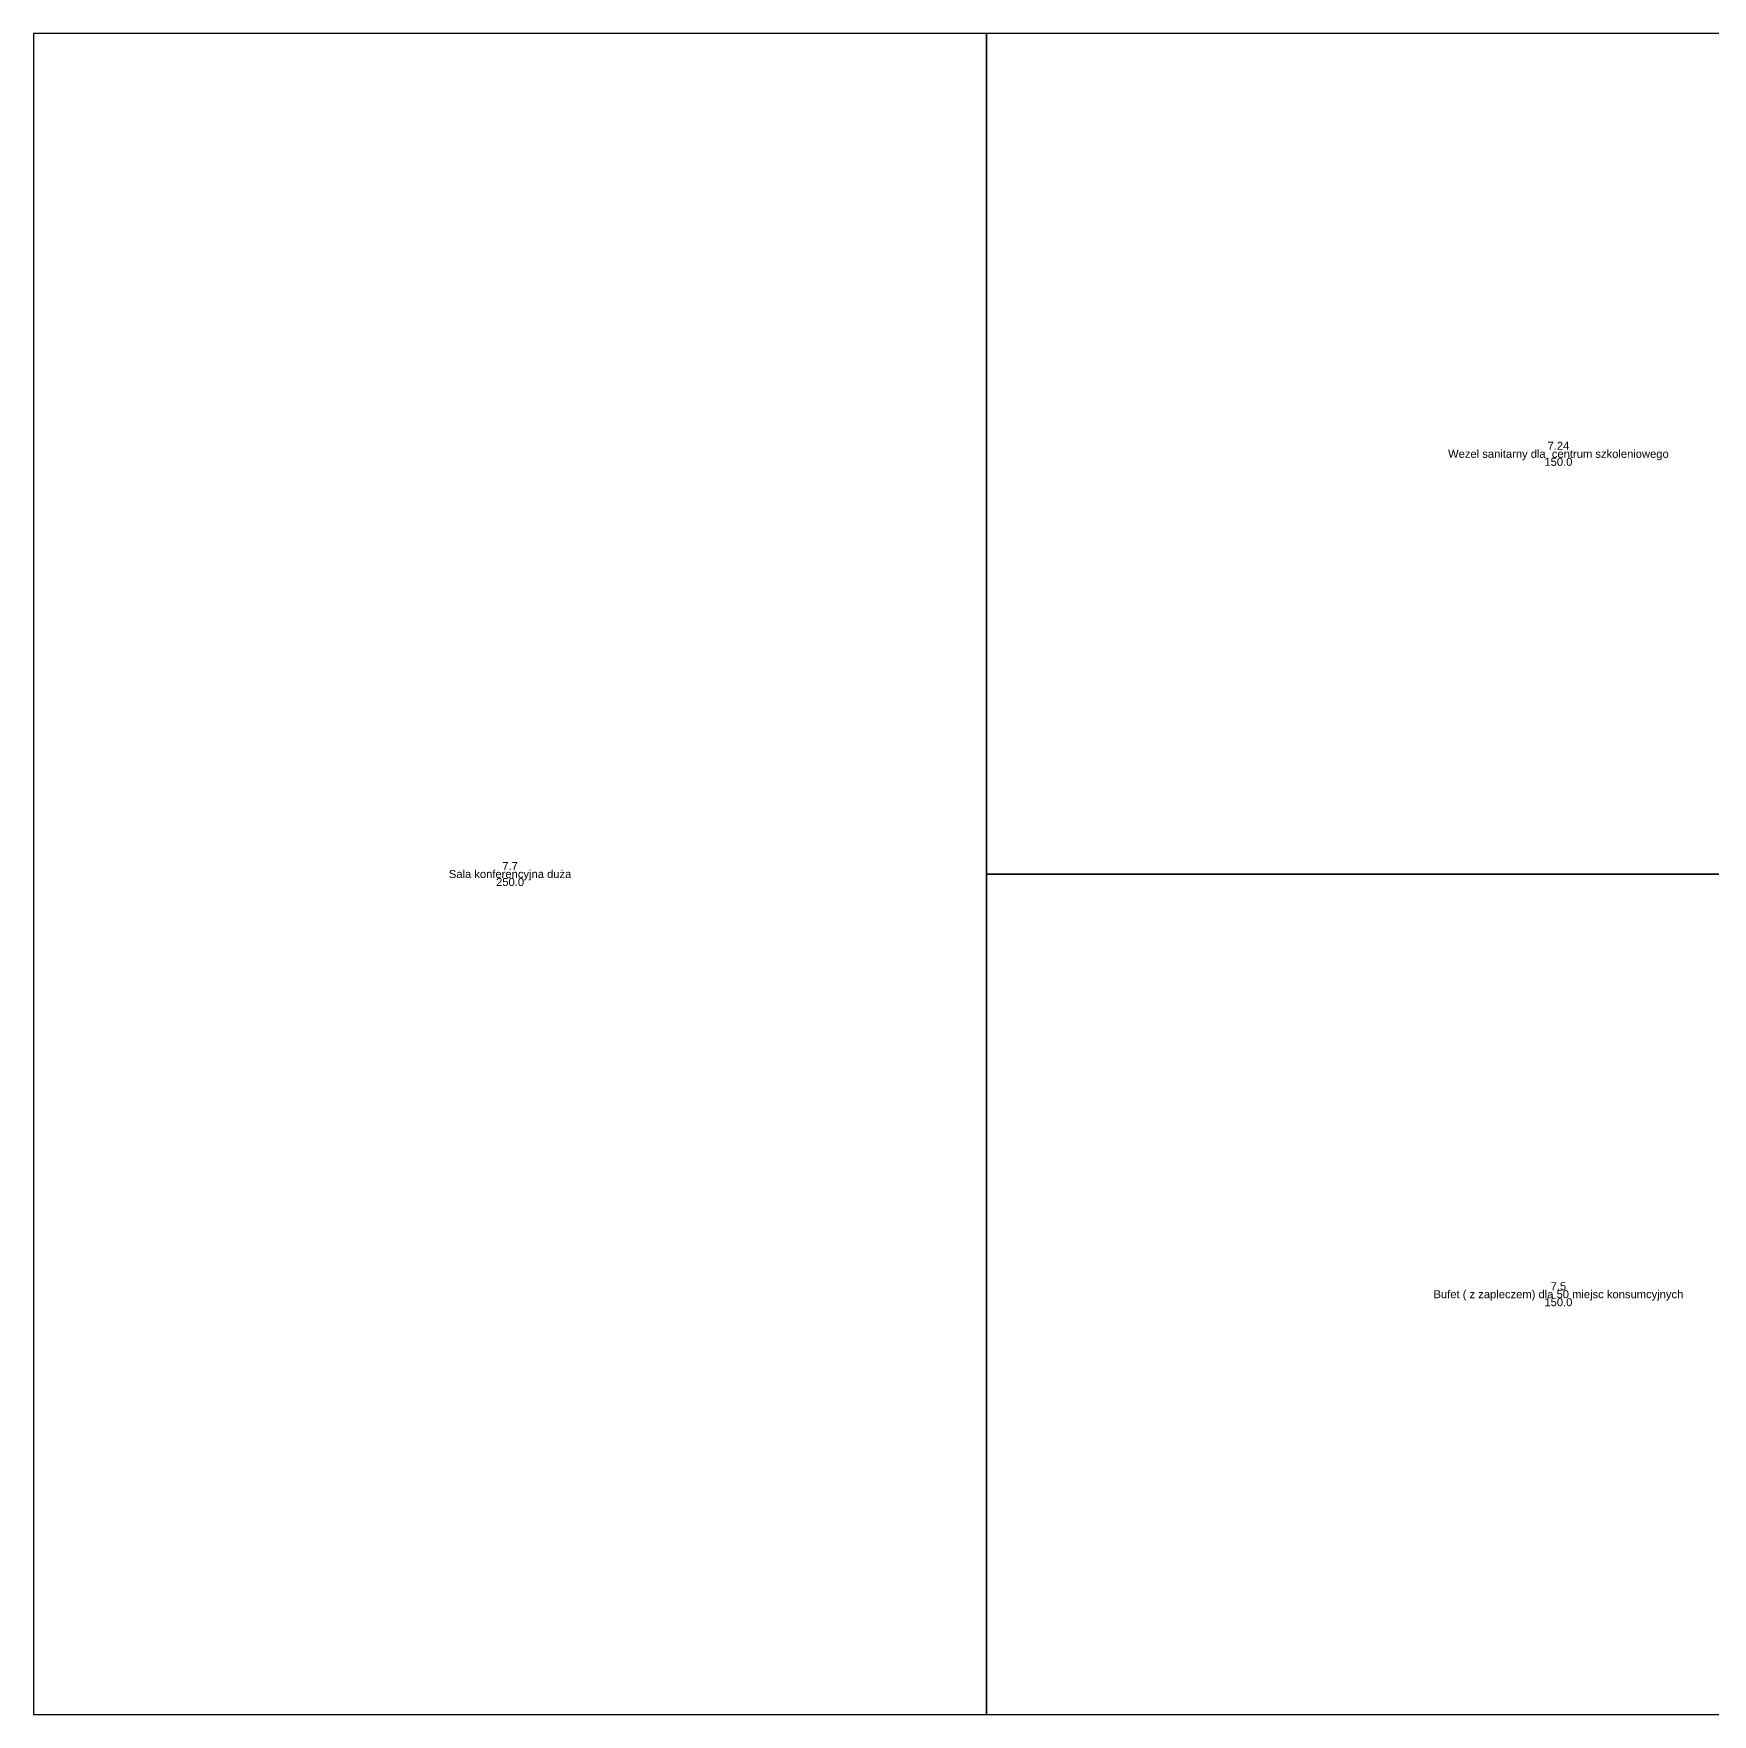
# Model space of a CAD drawing. Extents: x 0 to 217, y 0 to 21.
# Drawn here: x 0 to 20.97, y 0 to 21 of the extents above; entities that cross this region are included whole.
import ezdxf
from ezdxf.enums import TextEntityAlignment as Align

# ---------------------------------------------------------------- set-up
doc = ezdxf.new("R2010")
doc.units = 0
for name, color, linetype in [('PODWYDZIALY', 3, 'CONTINUOUS'), ('POMIESZCZENIA', 16, 'CONTINUOUS'), ('WYDZIALY', 2, 'CONTINUOUS')]:
    doc.layers.add(name, color=color, linetype=linetype)
doc.styles.get("Standard").update_dxf_attribs({"font": 'arial.ttf'})

# ---------------------------------------------------------------- blocks, each defined once
blk = doc.blocks.new('Area0')
at = {"color": 0}
blk.add_polyline3d([(0, 0, 0), (68.048, 0, 0), (68.048, 21, 0), (0, 21, 0), (0, 0, 0)], dxfattribs=at)
blk = doc.blocks.new('Area7')
at = {"color": 0}
blk.add_polyline3d([(0, 0, 0), (68.048, 0, 0), (68.048, 21, 0), (0, 21, 0), (0, 0, 0)], dxfattribs=at)
blk = doc.blocks.new('Area8')
at = {"color": 0}
blk.add_polyline3d([(0, 0, 0), (11.905, 0, 0), (11.905, 21, 0), (0, 21, 0), (0, 0, 0)], dxfattribs=at)
blk = doc.blocks.new('Area9')
at = {"color": 0}
blk.add_polyline3d([(0, 0, 0), (14.286, 0, 0), (14.286, 10.5, 0), (0, 10.5, 0), (0, 0, 0)], dxfattribs=at)
blk = doc.blocks.new('Area10')
at = {"color": 0}
blk.add_polyline3d([(0, 0, 0), (14.286, 0, 0), (14.286, 10.5, 0), (0, 10.5, 0), (0, 0, 0)], dxfattribs=at)

msp = doc.modelspace()

# ---------------------------------------------------------------- block references
at = {"layer": 'PODWYDZIALY', "color": 10}
msp.add_blockref('Area7', (0, 0), dxfattribs=at)
at = {"layer": 'POMIESZCZENIA', "color": 10}
ref = msp.add_blockref('Area8', (0, 0), dxfattribs=at)
ref.add_attrib('NAME', 'Sala konferencyjna duża', dxfattribs={"layer": '0', "color": 0, "height": 0.1}).set_placement((5.952, 10.5), align=Align.MIDDLE_CENTER)
ref.add_attrib('POW', '250.0', dxfattribs={"layer": '0', "color": 0, "height": 0.1}).set_placement((5.952, 10.4), align=Align.MIDDLE_CENTER)
ref.add_attrib('NR', '7.7', dxfattribs={"layer": '0', "color": 0, "height": 0.1}).set_placement((5.952, 10.6), align=Align.MIDDLE_CENTER)
ref = msp.add_blockref('Area10', (11.905, 10.5), dxfattribs=at)
ref.add_attrib('NAME', 'Wezel sanitarny dla  centrum szkoleniowego', dxfattribs={"layer": '0', "color": 0, "height": 0.1}).set_placement((19.048, 15.75), align=Align.MIDDLE_CENTER)
ref.add_attrib('POW', '150.0', dxfattribs={"layer": '0', "color": 0, "height": 0.1}).set_placement((19.048, 15.65), align=Align.MIDDLE_CENTER)
ref.add_attrib('NR', '7.24', dxfattribs={"layer": '0', "color": 0, "height": 0.1}).set_placement((19.048, 15.85), align=Align.MIDDLE_CENTER)
ref = msp.add_blockref('Area9', (11.905, 0), dxfattribs=at)
ref.add_attrib('NAME', 'Bufet ( z zapleczem) dla 50 miejsc konsumcyjnych', dxfattribs={"layer": '0', "color": 0, "height": 0.1}).set_placement((19.048, 5.25), align=Align.MIDDLE_CENTER)
ref.add_attrib('POW', '150.0', dxfattribs={"layer": '0', "color": 0, "height": 0.1}).set_placement((19.048, 5.15), align=Align.MIDDLE_CENTER)
ref.add_attrib('NR', '7.5', dxfattribs={"layer": '0', "color": 0, "height": 0.1}).set_placement((19.048, 5.35), align=Align.MIDDLE_CENTER)
at = {"layer": 'WYDZIALY', "color": 10}
msp.add_blockref('Area0', (0, 0), dxfattribs=at)

doc.saveas('drawing.dxf')
